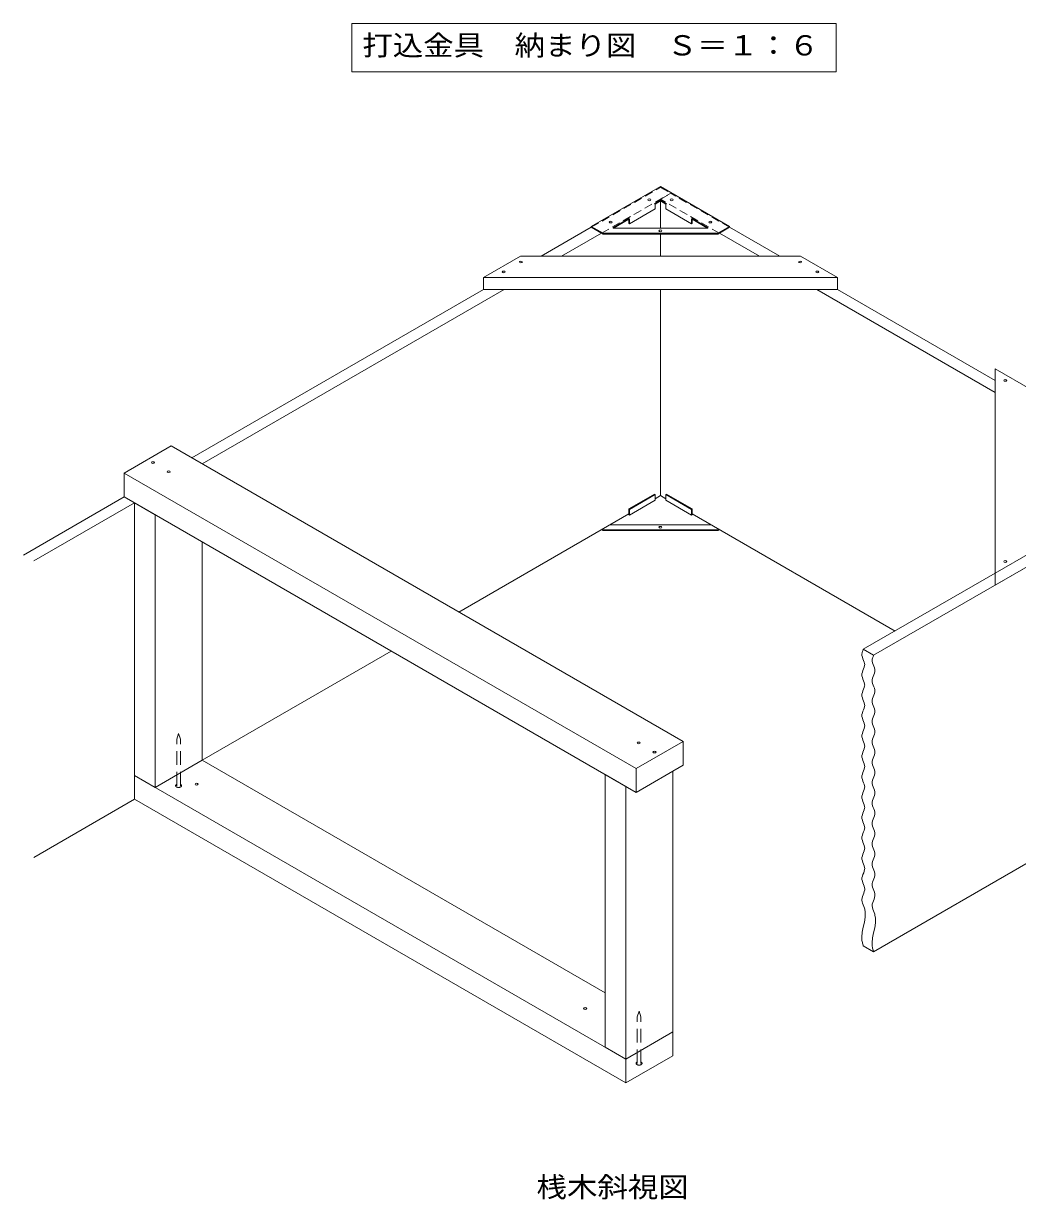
# Model space of a CAD drawing. Units: millimetres on the paper, enlarged 6 times, with parts at other scales. Extents: x -1914 to 2320, y -1648 to 1656.
# Drawn here: x 538 to 1400, y 636 to 1656 of the extents above; entities that cross this region are included whole.
import ezdxf
from ezdxf.enums import TextEntityAlignment as Align

# ---------------------------------------------------------------- set-up
doc = ezdxf.new("R2010")
doc.units = ezdxf.units.MM
doc.header["$LTSCALE"] = 6
doc.linetypes.add('DASHED1', pattern=[1.8, 1.2, -0.6])
doc.linetypes.add('DASHED2', pattern=[3, 2, -1])
for name, color, linetype, lineweight in [('9-2', 4, 'Continuous', 9), ('9-5', 7, 'Continuous', 9), ('9-9', 7, 'Continuous', 9), ('9-A', 3, 'Continuous', 9), ('9-B', 6, 'Continuous', 9), ('9-C', 4, 'Continuous', 9), ('9-D', 2, 'Continuous', 9), ('F-5_F-5ﾚｲﾔ', 7, 'Continuous', 9)]:
    doc.layers.add(name, color=color, linetype=linetype, lineweight=lineweight)
doc.styles.add('ＭＳ ゴシック', font='')
doc.styles.get('ＭＳ ゴシック').set_extended_font_data('MS Gothic')

msp = doc.modelspace()

# ---------------------------------------------------------------- linework, layer by layer
at = {"layer": '9-2', "linetype": 'DASHED1'}
msp.add_line((1039.631, 1474.125), (1099.61, 1508.754), dxfattribs=at)
at = {"layer": '9-2'}
for p, q in [((987.157, 1454.115), (1030.724, 1479.268)), ((1004.972, 1454.115), (1039.631, 1474.125)), ((684.289, 1279.254), (937.274, 1425.315)), ((693.196, 1274.111), (955.089, 1425.315)), ((538.336, 1194.988), (625.647, 1245.397)), ((1086.1, 1243.811), (1090.702, 1246.468)), ((547.244, 1189.845), (634.554, 1240.254)), ((915.889, 1145.539), (1063.237, 1230.611)), ((1275.507, 1108.023), (1474.624, 1222.982)), ((1266.6, 1113.165), (1381.019, 1179.225)), ((1275.507, 1108.023), (1266.6, 1113.165)), ((693.196, 1016.968), (857.246, 1111.682)), ((547.244, 932.702), (634.554, 983.111)), ((1275.507, 850.88), (1474.624, 965.839)), ((1275.507, 850.88), (1266.6, 856.023))]:
    msp.add_line(p, q, dxfattribs=at)
at = {"layer": '9-2', "linetype": 'DASHED2'}
for p, q in [((674.322, 994.89), (674.322, 1035.158)), ((1073.687, 754.039), (1073.687, 794.308))]:
    msp.add_line(p, q, dxfattribs=at)
at = {"layer": '9-2', "linetype": 'DASHED1'}
msp.add_lwpolyline([(1030.724, 1479.268), (1090.702, 1513.897), (1099.61, 1508.754)], dxfattribs=at)
at = {"layer": '9-2', "linetype": 'DASHED2'}
for points in [[(671.236, 994.89), (671.236, 1035.158), (672.779, 1040.147), (674.322, 1035.158)], [(1070.602, 754.039), (1070.602, 794.308), (1072.144, 799.297), (1073.687, 794.308)]]:
    msp.add_lwpolyline(points, dxfattribs=at)
for centre in [(672.779, 994.89), (1072.144, 754.039)]:
    msp.add_ellipse(centre, major_axis=(-2.571, 0), ratio=0.6, start_param=5.35589009, end_param=10.35207318, dxfattribs=at)
at = {"layer": '9-5'}
for p, q in [((1266.459, 856.505), (1266.6, 856.023)), ((1275.367, 851.362), (1275.507, 850.88))]:
    msp.add_line(p, q, dxfattribs=at)
for points in [[(1266.6, 1113.165), (1266.428, 1112.749), (1266.142, 1112.031), (1265.88, 1111.314), (1265.658, 1110.596), (1265.492, 1109.878), (1265.398, 1109.161), (1265.382, 1108.744), (1265.443, 1107.912), (1265.781, 1106.476), (1266.306, 1105.041), (1266.894, 1103.606), (1267.419, 1102.17), (1267.757, 1100.735), (1267.817, 1099.902), (1267.757, 1099.07), (1267.419, 1097.634), (1266.894, 1096.199), (1266.306, 1094.763), (1265.781, 1093.328), (1265.443, 1091.893), (1265.382, 1091.06), (1265.443, 1090.228), (1265.781, 1088.792), (1266.306, 1087.357), (1266.894, 1085.921), (1267.419, 1084.486), (1267.757, 1083.051), (1267.817, 1082.218), (1267.757, 1081.385), (1267.419, 1079.95), (1266.894, 1078.515), (1266.306, 1077.079), (1265.781, 1075.644), (1265.443, 1074.208), (1265.382, 1073.376), (1265.443, 1072.543), (1265.781, 1071.108), (1266.306, 1069.673), (1266.894, 1068.237)], [(1275.507, 1108.023), (1275.336, 1107.606), (1275.049, 1106.889), (1274.787, 1106.171), (1274.565, 1105.453), (1274.4, 1104.735), (1274.306, 1104.018), (1274.29, 1103.602), (1274.351, 1102.769), (1274.688, 1101.334), (1275.214, 1099.898), (1275.801, 1098.463), (1276.327, 1097.027), (1276.664, 1095.592), (1276.725, 1094.759), (1276.664, 1093.927), (1276.327, 1092.491), (1275.801, 1091.056), (1275.214, 1089.621), (1274.688, 1088.185), (1274.351, 1086.75), (1274.29, 1085.917), (1274.351, 1085.085), (1274.688, 1083.649), (1275.214, 1082.214), (1275.801, 1080.778), (1276.327, 1079.343), (1276.664, 1077.908), (1276.725, 1077.075), (1276.664, 1076.243), (1276.327, 1074.807), (1275.801, 1073.372), (1275.214, 1071.936), (1274.688, 1070.501), (1274.351, 1069.066), (1274.29, 1068.233), (1274.351, 1067.4), (1274.688, 1065.965), (1275.214, 1064.53), (1275.801, 1063.094)], [(1266.894, 1068.237), (1267.419, 1066.802), (1267.757, 1065.366), (1267.817, 1064.534), (1267.757, 1063.701), (1267.419, 1062.266), (1266.894, 1060.83), (1266.306, 1059.395), (1265.781, 1057.96), (1265.443, 1056.524), (1265.382, 1055.692), (1265.443, 1054.859), (1265.781, 1053.424), (1266.306, 1051.988), (1266.894, 1050.553), (1267.419, 1049.117), (1267.757, 1047.682), (1267.817, 1046.85), (1267.757, 1046.017), (1267.419, 1044.582), (1266.894, 1043.146), (1266.306, 1041.711), (1265.781, 1040.275), (1265.443, 1038.84), (1265.382, 1038.007), (1265.443, 1037.175), (1265.781, 1035.739), (1266.306, 1034.304), (1266.894, 1032.869), (1267.419, 1031.433), (1267.757, 1029.998), (1267.817, 1029.165), (1267.757, 1028.333), (1267.419, 1026.897), (1266.894, 1025.462), (1266.306, 1024.027), (1265.781, 1022.591), (1265.443, 1021.156), (1265.382, 1020.323), (1265.443, 1019.491)], [(1275.801, 1063.094), (1276.327, 1061.659), (1276.664, 1060.223), (1276.725, 1059.391), (1276.664, 1058.558), (1276.327, 1057.123), (1275.801, 1055.688), (1275.214, 1054.252), (1274.688, 1052.817), (1274.351, 1051.381), (1274.29, 1050.549), (1274.351, 1049.716), (1274.688, 1048.281), (1275.214, 1046.845), (1275.801, 1045.41), (1276.327, 1043.975), (1276.664, 1042.539), (1276.725, 1041.707), (1276.664, 1040.874), (1276.327, 1039.439), (1275.801, 1038.003), (1275.214, 1036.568), (1274.688, 1035.132), (1274.351, 1033.697), (1274.29, 1032.865), (1274.351, 1032.032), (1274.688, 1030.597), (1275.214, 1029.161), (1275.801, 1027.726), (1276.327, 1026.29), (1276.664, 1024.855), (1276.725, 1024.022), (1276.664, 1023.19), (1276.327, 1021.754), (1275.801, 1020.319), (1275.214, 1018.884), (1274.688, 1017.448), (1274.351, 1016.013), (1274.29, 1015.18), (1274.351, 1014.348)], [(1265.443, 1019.491), (1265.781, 1018.055), (1266.306, 1016.62), (1266.894, 1015.184), (1267.419, 1013.749), (1267.757, 1012.314), (1267.817, 1011.481), (1267.757, 1010.649), (1267.419, 1009.213), (1266.894, 1007.778), (1266.306, 1006.342), (1265.781, 1004.907), (1265.443, 1003.471), (1265.382, 1002.639), (1265.443, 1001.806), (1265.781, 1000.371), (1266.306, 998.936), (1266.894, 997.5), (1267.419, 996.065), (1267.757, 994.629), (1267.817, 993.797), (1267.757, 992.964), (1267.419, 991.529), (1266.894, 990.093), (1266.306, 988.658), (1265.781, 987.223), (1265.443, 985.787), (1265.382, 984.955), (1265.443, 984.122), (1265.781, 982.687), (1266.306, 981.251), (1266.894, 979.816), (1267.419, 978.381), (1267.757, 976.945), (1267.817, 976.113), (1267.757, 975.28), (1267.419, 973.845), (1266.894, 972.409), (1266.306, 970.974), (1265.781, 969.538)], [(1274.351, 1014.348), (1274.688, 1012.912), (1275.214, 1011.477), (1275.801, 1010.042), (1276.327, 1008.606), (1276.664, 1007.171), (1276.725, 1006.338), (1276.664, 1005.506), (1276.327, 1004.07), (1275.801, 1002.635), (1275.214, 1001.199), (1274.688, 999.764), (1274.351, 998.329), (1274.29, 997.496), (1274.351, 996.664), (1274.688, 995.228), (1275.214, 993.793), (1275.801, 992.357), (1276.327, 990.922), (1276.664, 989.486), (1276.725, 988.654), (1276.664, 987.821), (1276.327, 986.386), (1275.801, 984.951), (1275.214, 983.515), (1274.688, 982.08), (1274.351, 980.644), (1274.29, 979.812), (1274.351, 978.979), (1274.688, 977.544), (1275.214, 976.108), (1275.801, 974.673), (1276.327, 973.238), (1276.664, 971.802), (1276.725, 970.97), (1276.664, 970.137), (1276.327, 968.702), (1275.801, 967.266), (1275.214, 965.831), (1274.688, 964.396)], [(1265.781, 969.538), (1265.443, 968.103), (1265.382, 967.27), (1265.443, 966.438), (1265.781, 965.003), (1266.306, 963.567), (1266.894, 962.132), (1267.419, 960.696), (1267.757, 959.261), (1267.817, 958.428), (1267.757, 957.596), (1267.419, 956.16), (1266.894, 954.725), (1266.306, 953.29), (1265.781, 951.854), (1265.443, 950.419), (1265.382, 949.586), (1265.443, 948.754), (1265.78, 947.318), (1266.306, 945.883), (1266.893, 944.447), (1267.419, 943.012), (1267.757, 941.577), (1267.817, 940.744), (1267.757, 939.912), (1267.419, 938.476), (1266.894, 937.041), (1266.306, 935.605), (1265.781, 934.17), (1265.443, 932.735), (1265.382, 931.902), (1265.442, 931.069), (1265.779, 929.634), (1266.304, 928.199), (1266.891, 926.763), (1267.417, 925.328), (1267.756, 923.892), (1267.817, 923.06), (1267.758, 922.227), (1267.423, 920.792)], [(1274.688, 964.396), (1274.351, 962.96), (1274.29, 962.128), (1274.351, 961.295), (1274.688, 959.86), (1275.214, 958.424), (1275.801, 956.989), (1276.327, 955.553), (1276.664, 954.118), (1276.725, 953.285), (1276.664, 952.453), (1276.327, 951.018), (1275.801, 949.582), (1275.214, 948.147), (1274.688, 946.711), (1274.351, 945.276), (1274.29, 944.443), (1274.35, 943.611), (1274.688, 942.175), (1275.213, 940.74), (1275.801, 939.305), (1276.326, 937.869), (1276.664, 936.434), (1276.725, 935.601), (1276.664, 934.769), (1276.327, 933.333), (1275.802, 931.898), (1275.214, 930.462), (1274.689, 929.027), (1274.351, 927.592), (1274.29, 926.759), (1274.35, 925.927), (1274.687, 924.491), (1275.212, 923.056), (1275.799, 921.62), (1276.325, 920.185), (1276.663, 918.75), (1276.725, 917.917), (1276.666, 917.084), (1276.331, 915.649)], [(1267.423, 920.792), (1266.9, 919.356), (1266.314, 917.921), (1265.788, 916.485), (1265.447, 915.05), (1265.382, 914.218), (1265.438, 913.385), (1265.765, 911.95), (1266.281, 910.515), (1266.863, 909.08), (1267.391, 907.645), (1267.742, 906.209), (1267.817, 905.376), (1267.776, 904.542), (1267.477, 903.105), (1266.987, 901.668), (1266.419, 900.232), (1265.884, 898.797), (1265.496, 897.364), (1265.382, 896.534), (1265.371, 895.704), (1265.564, 894.275), (1265.957, 892.845), (1266.472, 891.412), (1267.032, 889.975), (1267.558, 888.532), (1267.817, 887.691), (1268.29, 885.232), (1268.284, 880.944), (1267.58, 876.615), (1266.574, 872.271), (1265.663, 867.936), (1265.244, 863.634), (1265.382, 861.165), (1265.452, 860.678), (1265.602, 859.84), (1265.785, 859.004), (1265.994, 858.17), (1266.221, 857.337), (1266.459, 856.505)], [(1276.331, 915.649), (1275.808, 914.213), (1275.222, 912.778), (1274.696, 911.343), (1274.354, 909.907), (1274.29, 909.075), (1274.345, 908.243), (1274.673, 906.808), (1275.188, 905.373), (1275.771, 903.937), (1276.299, 902.502), (1276.65, 901.066), (1276.725, 900.233), (1276.684, 899.399), (1276.385, 897.962), (1275.895, 896.526), (1275.326, 895.089), (1274.792, 893.654), (1274.404, 892.221), (1274.29, 891.391), (1274.279, 890.561), (1274.471, 889.132), (1274.864, 887.702), (1275.38, 886.269), (1275.94, 884.832), (1276.466, 883.389), (1276.725, 882.549), (1277.198, 880.09), (1277.192, 875.801), (1276.488, 871.473), (1275.482, 867.128), (1274.571, 862.793), (1274.151, 858.492), (1274.29, 856.022), (1274.359, 855.535), (1274.51, 854.697), (1274.693, 853.861), (1274.901, 853.027), (1275.128, 852.194), (1275.367, 851.362)]]:
    msp.add_lwpolyline(points, dxfattribs=at)
at = {"layer": '9-9', "linetype": 'DASHED1'}
for p, q in [((1090.702, 1503.611), (1099.61, 1508.754)), ((1141.773, 1474.125), (1090.702, 1503.611)), ((1090.702, 1501.803), (1090.702, 1503.611)), ((1150.681, 1479.268), (1099.61, 1508.754))]:
    msp.add_line(p, q, dxfattribs=at)
at = {"layer": '9-9'}
for p, q in [((1090.702, 1478.347), (1090.702, 1501.803)), ((1194.248, 1454.115), (1150.681, 1479.268)), ((1090.702, 1454.115), (1090.702, 1474.039)), ((1176.432, 1454.115), (1141.773, 1474.125)), ((1090.702, 1246.468), (1090.702, 1425.315)), ((1381.019, 1335.997), (1226.315, 1425.315)), ((1381.019, 1346.282), (1244.131, 1425.315)), ((1095.304, 1243.811), (1090.702, 1246.468)), ((1294.094, 1129.039), (1118.168, 1230.611))]:
    msp.add_line(p, q, dxfattribs=at)
at = {"layer": '9-A'}
for p, q in [((1090.702, 1514.582), (1150.681, 1479.954)), ((1089.845, 1502.259), (1085.506, 1499.754)), ((1085.506, 1499.754), (1086.1, 1499.411)), ((1089.845, 1501.573), (1086.1, 1499.411)), ((1091.559, 1502.259), (1095.898, 1499.754)), ((1091.559, 1501.573), (1095.304, 1499.411)), ((1095.898, 1499.754), (1095.304, 1499.411)), ((1030.724, 1479.954), (1030.724, 1479.268)), ((1030.724, 1479.268), (1040.968, 1473.354)), ((1049.813, 1479.146), (1063.237, 1486.897)), ((1063.237, 1486.211), (1049.813, 1478.461)), ((1063.237, 1486.897), (1063.831, 1486.554)), ((1063.237, 1486.211), (1063.237, 1482.611)), ((1118.168, 1486.897), (1117.574, 1486.554)), ((1117.574, 1486.554), (1117.574, 1482.268)), ((1117.574, 1482.268), (1118.168, 1482.611)), ((1131.591, 1479.146), (1118.168, 1486.897)), ((1118.168, 1486.211), (1118.168, 1482.611)), ((1118.168, 1486.211), (1131.591, 1478.461)), ((1150.681, 1479.954), (1140.437, 1474.039)), ((1040.968, 1474.039), (1140.437, 1474.039)), ((1040.968, 1474.039), (1040.968, 1473.354)), ((1140.437, 1473.354), (1040.968, 1473.354)), ((1131.377, 1478.347), (1050.027, 1478.347)), ((1140.437, 1474.039), (1140.437, 1473.354)), ((1063.237, 1234.897), (1085.506, 1247.754)), ((1063.831, 1234.554), (1086.1, 1247.411)), ((1086.1, 1247.411), (1085.506, 1247.754)), ((1086.1, 1247.411), (1086.1, 1242.439)), ((1095.304, 1247.411), (1095.898, 1247.754)), ((1117.574, 1234.554), (1095.304, 1247.411)), ((1095.304, 1247.411), (1095.304, 1242.439)), ((1118.168, 1234.897), (1095.898, 1247.754)), ((1117.574, 1229.582), (1095.304, 1242.439)), ((1117.574, 1229.582), (1117.574, 1234.554)), ((1063.831, 1229.582), (1062.643, 1230.268)), ((1117.574, 1229.582), (1118.761, 1230.268)), ((1040.968, 1216.211), (1039.631, 1216.982)), ((1040.968, 1216.897), (1040.225, 1217.325)), ((1040.968, 1216.897), (1140.437, 1216.897)), ((1140.437, 1216.211), (1040.968, 1216.211)), ((1134.461, 1221.204), (1046.943, 1221.204)), ((1140.437, 1216.897), (1141.179, 1217.325)), ((1140.437, 1216.211), (1141.773, 1216.982)), ((1140.437, 1216.897), (1140.437, 1216.211))]:
    msp.add_line(p, q, dxfattribs=at)
for points in [[(1090.702, 1514.582), (1030.724, 1479.954), (1040.968, 1474.039)], [(1086.1, 1499.411), (1086.1, 1495.125), (1063.831, 1482.268)], [(1095.304, 1499.411), (1095.304, 1495.125), (1117.574, 1482.268)], [(1063.831, 1486.554), (1063.831, 1482.268), (1063.237, 1482.611)], [(1150.681, 1479.954), (1150.681, 1479.268), (1140.437, 1473.354)], [(1063.831, 1234.554), (1063.237, 1234.897), (1063.237, 1230.611)], [(1063.831, 1234.554), (1063.831, 1229.582), (1086.1, 1242.439)], [(1117.574, 1234.554), (1118.168, 1234.897), (1118.168, 1230.611)]]:
    msp.add_lwpolyline(points, dxfattribs=at)
for centre, radius, start, end in [((1090.702, 1500.774), 1.714, 60, 120), ((1090.702, 1500.089), 1.714, 60, 120), ((1050.027, 1478.775), 0.429, 120, 270), ((1131.377, 1478.775), 0.429, 270, 60), ((1050.027, 1478.089), 0.429, 120, 126.8699), ((1131.377, 1478.089), 0.429, 53.1301, 60)]:
    msp.add_arc(centre, radius, start, end, dxfattribs=at)
at = {"layer": '9-B'}
for p, q in [((969.341, 1454.115), (1212.063, 1454.115)), ((1212.063, 1454.115), (1244.131, 1435.6)), ((937.274, 1435.6), (1244.131, 1435.6)), ((1244.131, 1425.315), (1244.131, 1435.6)), ((937.274, 1425.315), (1244.131, 1425.315)), ((1381.019, 1168.939), (1381.019, 1356.568)), ((1381.019, 1356.568), (1413.086, 1338.054)), ((1413.086, 1197.739), (1381.019, 1179.225)), ((1381.019, 1168.939), (1413.086, 1187.454))]:
    msp.add_line(p, q, dxfattribs=at)
at = {"layer": '9-B', "color": 3}
for p, q in [((666.473, 1289.539), (1110.373, 1033.254)), ((625.647, 1265.968), (1069.546, 1009.682)), ((625.647, 1245.397), (1069.546, 989.111)), ((1069.546, 1009.682), (1110.373, 1033.254)), ((1110.373, 1012.682), (1110.373, 1033.254)), ((1069.546, 989.111), (1110.373, 1012.682)), ((1069.546, 989.111), (1069.546, 1009.682))]:
    msp.add_line(p, q, dxfattribs=at)
at = {"layer": '9-B', "color": 5, "lineweight": 5}
for p, q in [((693.196, 1016.968), (1042.823, 815.111)), ((634.554, 1003.682), (1060.639, 757.682)), ((634.554, 1003.682), (634.554, 983.111)), ((1060.639, 757.682), (1101.466, 781.254)), ((1101.466, 760.682), (1101.466, 781.254)), ((1060.639, 737.111), (1060.639, 757.682))]:
    msp.add_line(p, q, dxfattribs=at)
at = {"layer": '9-B'}
msp.add_lwpolyline([(937.274, 1425.315), (937.274, 1435.6), (969.341, 1454.115)], dxfattribs=at)
at = {"layer": '9-B', "color": 3}
msp.add_lwpolyline([(666.473, 1289.539), (625.647, 1265.968), (625.647, 1245.397)], dxfattribs=at)
at = {"layer": '9-B', "color": 5, "lineweight": 5}
msp.add_lwpolyline([(634.554, 983.111), (1060.639, 737.111), (1101.466, 760.682)], dxfattribs=at)
at = {"layer": '9-C'}
for centre, major_axis in [((1080.978, 1503.054), (-1.312, 0)), ((1100.426, 1503.054), (1.312, 0)), ((1047.574, 1483.768), (-1.312, 0)), ((1133.83, 1483.768), (1.312, 0)), ((1090.702, 1476.193), (-1.312, 0)), ((969.638, 1449.143), (-1.312, 0)), ((1211.766, 1449.143), (1.312, 0)), ((954.792, 1440.572), (-1.312, 0)), ((1226.612, 1440.572), (1.312, 0)), ((1389.629, 1346.454), (1.312, 0)), ((650.514, 1275.182), (-1.312, 0)), ((664.246, 1267.254), (-1.312, 0)), ((1090.702, 1219.05), (-1.312, 0)), ((1389.629, 1189.339), (-1.312, 0)), ((1071.773, 1031.968), (-1.312, 0)), ((1085.506, 1024.039), (-1.312, 0)), ((688.371, 996.182), (-1.312, 0)), ((1025.379, 801.611), (-1.312, 0))]:
    msp.add_ellipse(centre, major_axis=major_axis, ratio=0.57735, dxfattribs=at)
at = {"layer": '9-D'}
for p, q in [((634.554, 1240.254), (634.554, 1003.682)), ((652.37, 1229.968), (634.554, 1240.254)), ((693.196, 1206.397), (693.196, 1016.968)), ((652.37, 993.397), (634.554, 1003.682)), ((1042.823, 1004.539), (1042.823, 767.968)), ((1060.639, 994.254), (1042.823, 1004.539)), ((1101.466, 1007.539), (1101.466, 781.254)), ((1060.639, 757.682), (1042.823, 767.968))]:
    msp.add_line(p, q, dxfattribs=at)
for points in [[(652.37, 1229.968), (652.37, 993.397), (693.196, 1016.968)], [(1060.639, 994.254), (1060.639, 757.682), (1101.466, 781.254)]]:
    msp.add_lwpolyline(points, dxfattribs=at)
at = {"layer": 'F-5_F-5ﾚｲﾔ'}
for p, q in [((823.15, 1656), (823.15, 1614)), ((823.15, 1656), (1243.15, 1656)), ((1243.15, 1656), (1243.15, 1614)), ((823.15, 1614), (1243.15, 1614))]:
    msp.add_line(p, q, dxfattribs=at)

# ---------------------------------------------------------------- texts
at = {"layer": '9-5', "color": 2, "style": 'ＭＳ ゴシック', "width": 1.1}
msp.add_text('桟木斜視図', height=17.6, dxfattribs=at).set_placement((983.18, 632.627), align=Align.BOTTOM_LEFT)
at = {"layer": 'F-5_F-5ﾚｲﾔ', "color": 2, "style": 'ＭＳ ゴシック', "width": 1.1}
msp.add_text('打込金具\u3000納まり図\u3000Ｓ＝１：６', height=17.6, dxfattribs=at).set_placement((832.15, 1623), align=Align.BOTTOM_LEFT)

doc.saveas('drawing.dxf')
